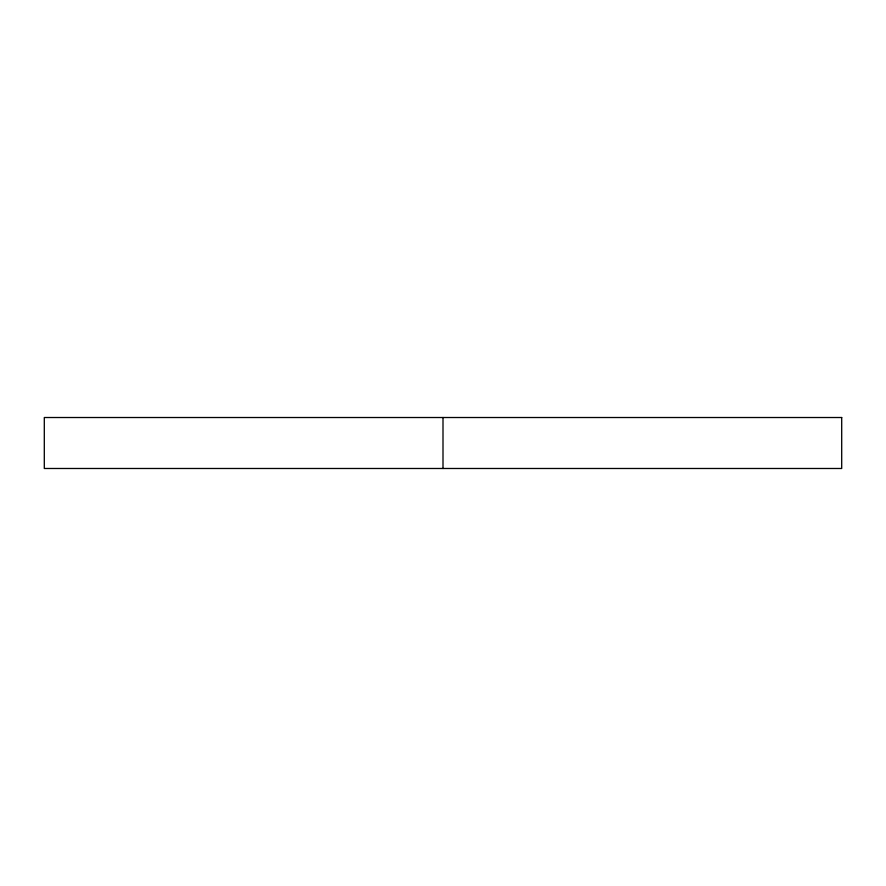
<?xml version="1.0" encoding="UTF-8"?>
<svg xmlns="http://www.w3.org/2000/svg" width="886" height="886" viewBox="0 0 886 886"><rect width="100%" height="100%" fill="white"/><g stroke="black" fill="none" stroke-linecap="round" stroke-linejoin="round"><path stroke-width="1.33" d="M443 417.516L443 468.484M841.7 417.516L44.3 417.516L44.3 468.484L841.7 468.484L841.7 417.516"/></g></svg>
